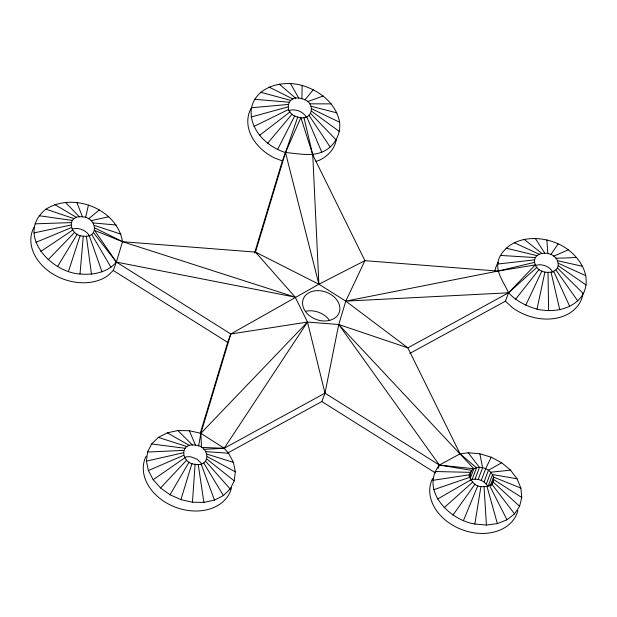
<?xml version="1.0" encoding="UTF-8"?>
<svg xmlns="http://www.w3.org/2000/svg" width="617" height="617" viewBox="0 0 617 617"><rect width="100%" height="100%" fill="white"/><g stroke="black" fill="none" stroke-linecap="round" stroke-linejoin="round"><path stroke-width="0.93" d="M301.914 98.743C286.55 93.468 282.871 114.06 297.749 117.029C313.112 122.305 316.791 101.712 301.914 98.743L302.114 85.478C283.08 79.886 256.549 85.994 251.451 107.751C248.443 128.884 266.559 146.777 285.494 152.546C300.564 153.695 317.647 158.368 330.149 146.985C337.121 140.738 340.638 131.568 339.62 122.259C336.273 103.571 319.583 90.491 302.114 85.478M192.45 502.23L180.897 499.623L170.022 494.765L160.567 487.978L153.178 479.717L148.358 470.563L146.437 461.123L147.548 452.053L151.612 443.962L158.353 437.407L167.307 432.833L177.873 430.55L189.319 430.712L200.88 433.319L224.172 448.274L228.598 453.225L233.419 462.38L235.332 471.82L234.229 480.89L230.164 488.98L223.423 495.536L214.469 500.109L203.903 502.392L192.45 502.23L195.095 464.3C180.904 463.521 179.03 442.165 195.504 445.166C209.695 445.944 211.569 467.293 195.095 464.3M80.017 274.002C50.378 272.367 15.217 233.735 45.913 209.178C73.269 191.764 117.23 208.986 122.513 241.694L116.366 262.078C107.613 272.537 93.005 275.213 80.017 274.002L83.287 236.164C69.397 236.049 65.741 214.693 82.439 216.852C96.329 216.968 99.985 238.324 83.287 236.164M474.843 524.018C449.585 520.224 419.699 490.183 439.381 465.048L460.066 453.827L468.272 452.755L479.849 453.78L491.255 457.205L501.714 462.781L510.514 470.146L517.054 478.784L520.887 488.109L521.751 497.495L519.591 506.287L514.547 513.899L506.973 519.807L497.379 523.609L486.42 525.044L474.843 524.018L480.921 486.612C471.087 486.281 464.601 470.47 476.494 467.755C485.286 465.303 497.526 474.18 492.482 483.643M198.605 445.998L200.88 433.319L230.812 333.99L318.889 284.221L364.909 260.675L497.919 271.094L535.309 264.909C539.312 276.092 562.735 274.681 557.413 260.69C553.41 249.507 529.988 250.918 535.309 264.909L508.547 292.797L407.852 347.849L338.733 324.511L307.482 322.066L230.812 333.99L116.366 262.078L93.468 232.586M227.735 452.986L321.827 401.544L324.982 393.16L338.733 324.511L345.782 301.127L364.909 260.675L312.75 154.805L300.88 117.6L285.494 152.546L282.347 160.929L254.559 253.117M537.014 309.132C526.324 306.186 516.159 301.003 508.547 292.797C503.217 280.727 492.59 268.865 500.534 255.438C512.203 235.941 539.381 235.17 558.154 243.838C576.401 251.852 593.022 273.431 583.366 293.638C574.196 309.456 553.611 312.996 537.014 309.132L544.904 272.105M85.562 217.554L88.439 205.091M200.224 433.427L227.665 342.373L230.812 333.99M297.749 117.029L285.494 152.546L255.492 252.106L295.219 297.163L307.482 322.066L324.982 393.16L439.381 465.048L471.781 470.37L469.753 475.761M180.897 499.623L191.995 463.467M68.456 271.403L80.164 235.463M34.058 227.203A45.697 34.591 20.6 0 0 51.412 273.069A45.697 34.591 20.6 0 0 107.836 275.699L113.22 270.462L116.366 262.078L94.563 230.403L122.513 241.694L295.219 297.163L116.366 262.078M438.124 468.403L439.381 465.048L338.733 324.511L473.879 468.75L470.092 478.815M409.734 353.487L505.392 301.189L508.547 292.797L536.898 267.308M469.144 475.707L470.401 472.352L435.101 471.511M469.151 476.393L469.776 474.72L432.941 480.311M470.339 480.157L472.082 479.494L476.494 467.755L460.066 453.827L407.852 347.849L345.782 301.127L318.889 284.221L255.492 252.106L122.513 241.694L94.864 227.951M472.082 479.494L475.051 479.139L479.463 467.401L468.272 452.755M475.051 479.139L478.183 479.448L482.594 467.709L479.849 453.78M517.054 478.784L492.551 474.558L488.14 486.296L484.06 481.939L481.252 480.404L485.664 468.665L491.255 457.205M484.06 481.939L488.471 470.2L501.714 462.781M486.404 483.952L490.816 472.206L510.514 470.146M490.392 485.463L493.546 477.08L520.887 488.109M491.086 485.679L493.114 481.97L519.591 506.287M491.849 484.638L493.739 479.61L521.751 497.495M463.436 520.601L477.851 485.656M525.746 305.238L541.865 271.033M277.573 149.538L294.756 115.834M170.022 494.765L189.118 462.04M57.582 266.536L77.225 234.144M432.903 478.46L431.946 479.895A45.697 34.591 20.6 0 0 463.074 530.057A45.697 34.591 20.6 0 0 517.894 510.39M550.858 254.566L558.154 243.838M452.978 515.018L475.044 484.121M515.581 299.245L539.135 269.39M304.906 99.939L313.266 89.72M267.639 143.26L292.111 114.091M160.567 487.978L186.666 460.12M48.126 259.749L74.672 232.316M444.178 507.66L472.699 482.116M88.493 218.865L99.314 209.957M259.595 135.37L289.998 111.932M480.921 486.612L487.029 486.566L491.718 484.006L514.547 513.899M153.178 479.717L184.799 457.829M40.737 251.497L72.683 230.087M437.638 499.022L470.964 479.771M324.982 393.16L224.172 448.274L203.934 449.346M253.996 126.416L288.548 109.494M553.588 256.202L568.319 249.831M148.358 470.563L183.65 455.331M35.925 242.334L71.379 227.611M307.544 101.674L323.2 95.99M433.805 489.69L469.969 477.249M315.912 161.345L318.627 160.559A45.697 34.591 20.6 0 0 336.234 139.889M251.212 116.991L287.869 106.949M534.469 262.372L497.919 271.094L345.782 301.127L508.547 292.797M146.437 461.123L183.295 452.785M91.046 220.701L108.769 216.744M34.004 232.902L70.862 225.066M497.749 264.037L534.445 259.865M251.451 107.751L288 104.466M147.548 452.053L183.758 450.379M555.824 258.292L576.694 257.505M35.115 223.824L71.163 222.614M309.665 103.841L331.244 103.88M500.534 255.438L535.224 257.551M205.8 451.636L228.598 453.225M254.682 99.314L288.949 102.214M93.044 222.93L116.158 224.997M439.381 465.048L473.879 468.75M151.612 443.962L185.007 448.266M39.172 215.734L72.258 220.431M557.413 260.69L582.695 266.336M506.133 248.142L536.767 255.6M311.115 106.278L336.843 112.842M260.69 92.265L290.63 100.355M478.183 479.448L481.252 480.404M206.95 454.135L233.419 462.38M158.353 437.407L186.959 446.592M94.347 225.406L120.978 234.159M45.913 209.178L74.079 218.657M282.347 160.929L274.418 157.921A45.697 34.591 20.6 0 1 251.528 107.697M558.254 263.228L585.919 275.73M514.185 242.651L538.965 254.142M311.793 108.823L339.62 122.259M269.058 87.082L292.936 99.005M207.304 456.68L235.332 471.82M167.307 432.833L189.473 445.474M54.867 204.605L76.493 217.423M113.22 270.462L227.665 342.373M321.827 401.544L435.417 472.923M558.285 265.734L586.15 285.046M311.654 111.307L339.389 131.506M524.118 239.327L541.664 253.271M206.842 459.087L234.229 480.89M279.231 84.113L295.72 98.257M505.392 301.189L512.426 307.628A45.697 34.591 20.6 0 0 582.996 293.43M557.498 268.048L583.366 293.638M177.873 430.55L192.388 444.988M310.713 113.559L336.157 139.936M65.433 202.322L79.346 216.806M205.592 461.2L230.164 488.98M201.389 463.375L197.07 459.164L191.093 456.904A12.34 9.34 20.6 0 0 185.061 457.212M555.956 269.999L577.759 300.934M309.032 115.418L330.149 146.985M535.271 238.401L544.688 253.047M203.641 462.873L223.423 495.536M91.648 234.352L110.983 267.315M290.507 83.565L298.782 98.172M489.636 485.571L506.973 519.807M553.758 271.457L569.715 306.425M189.319 430.712L195.504 445.166M306.718 116.767L321.773 152.168M76.886 202.492L82.439 216.852M201.127 463.992L214.469 500.109M89.226 235.594L102.029 271.889M487.029 486.566L497.379 523.609M285.494 152.546L318.889 284.221L312.75 154.805L303.942 117.515M551.058 272.328L559.781 309.749M198.211 464.478L203.903 502.392M86.38 236.203L91.463 274.172M546.878 239.944L547.819 253.487M484.052 486.921L486.42 525.044M548.035 272.552L548.629 310.675M494.741 271.526A45.697 34.591 20.6 0 1 498.281 262.256M231.537 487.53A45.697 34.591 20.6 0 1 176.046 507.421A45.697 34.591 20.6 0 1 146.075 456.233M305.461 311.307A19.196 14.53 20.6 0 1 329.493 320.377M288.525 110.744A12.34 9.34 20.6 0 1 306.302 117.184M72.081 229.162A12.34 9.34 20.6 0 1 89.581 236.303M535.402 265.518A12.34 9.34 20.6 0 1 553.002 272.429M307.482 322.066L224.172 448.274L201.481 447.425L200.88 433.319L307.482 322.066M305.384 311.384A19.196 14.53 20.6 0 0 337.715 315.272A19.196 14.53 20.6 0 0 320.562 290.8A19.196 14.53 20.6 0 0 305.384 311.384"/></g></svg>
